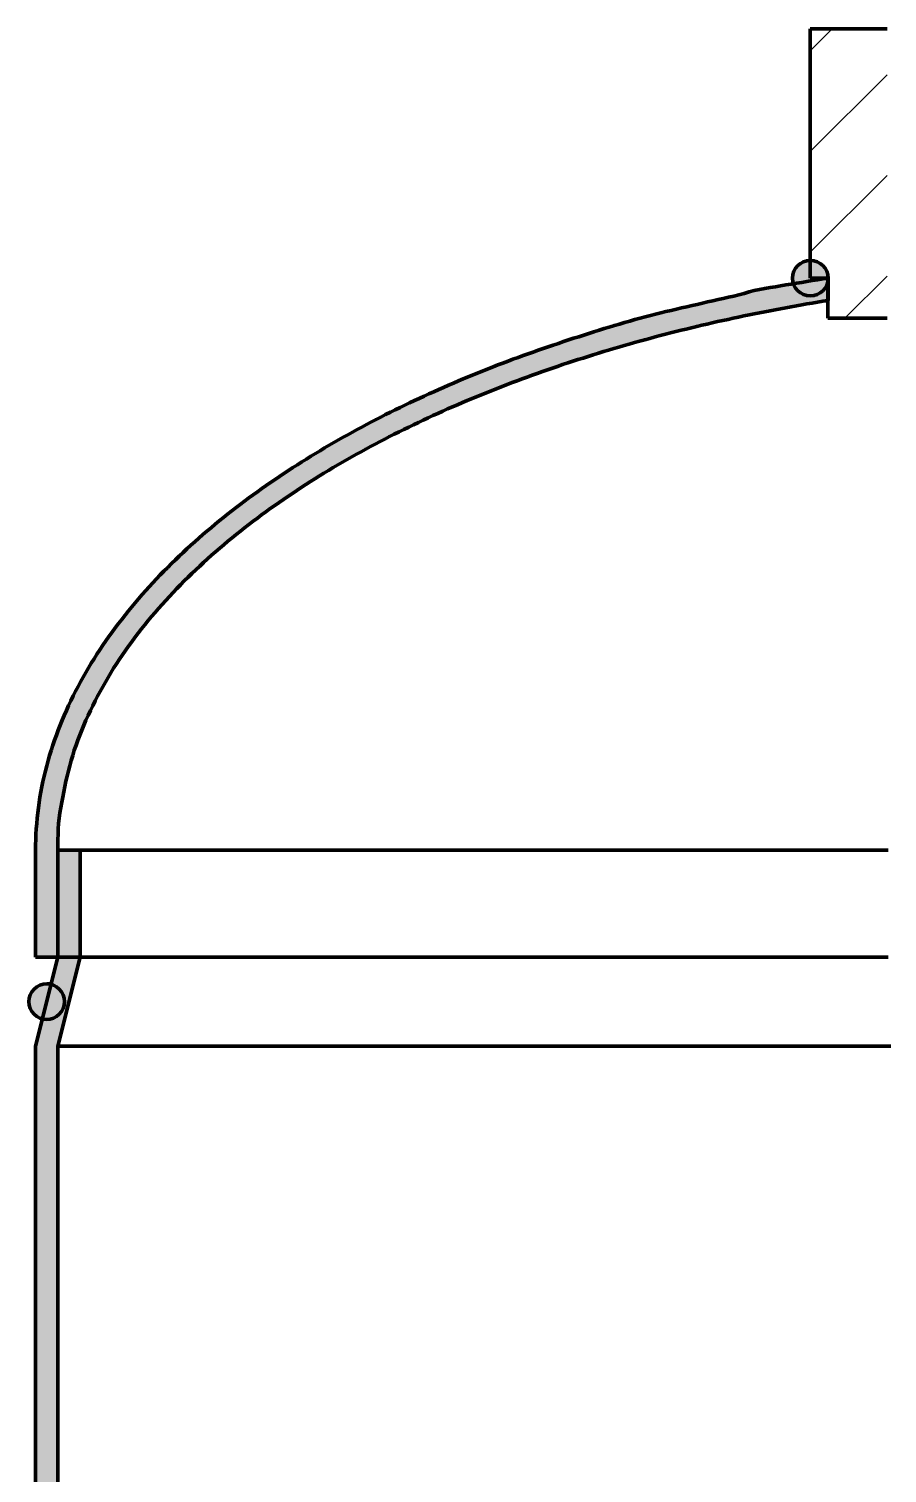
# Model space of a CAD drawing. Header units: millimetres. Extents: x 0 to 1554, y 0 to 420.
# Drawn here: x 210.31 to 234.41, y 282.82 to 323.38 of the extents above; entities that cross this region are included whole.
import ezdxf

# ---------------------------------------------------------------- set-up
doc = ezdxf.new("R2010")
doc.units = ezdxf.units.MM
doc.layers.add('01-VISIBLE', color=7, linetype='CONTINUOUS', lineweight=70)
doc.layers.add('05-RAYADO', color=8, linetype='CONTINUOUS', lineweight=18)

msp = doc.modelspace()

# ---------------------------------------------------------------- hatches: boundary and pattern name
at = {"layer": '05-RAYADO'}
h = msp.add_hatch(dxfattribs=at)
h.set_pattern_fill('ANSI31', scale=0.62992)
h.paths.add_polyline_path([(234.406, 315.248), (232.745, 315.248), (232.745, 316.375), (232.25, 316.375), (232.25, 323.375), (234.406, 323.375)])
h = msp.add_hatch(color=7, dxfattribs=at)
h.dxf.hatch_style = 1
h.paths.add_polyline_path([(231.75, 316.375), (231.76, 316.476), (231.791, 316.572), (231.84, 316.661), (231.906, 316.737), (231.986, 316.799), (232.076, 316.844), (232.174, 316.869), (232.275, 316.874), (232.375, 316.859), (232.47, 316.824), (232.556, 316.77), (232.629, 316.701), (232.687, 316.618), (232.727, 316.525), (232.747, 316.426), (232.747, 316.324), (232.727, 316.225), (232.687, 316.132), (232.629, 316.049), (232.556, 315.98), (232.47, 315.926), (232.375, 315.891), (232.275, 315.876), (232.174, 315.881), (232.076, 315.906), (231.986, 315.951), (231.906, 316.013), (231.84, 316.089), (231.791, 316.178), (231.76, 316.274)])
h = msp.add_hatch(color=7, dxfattribs=at)
h.dxf.hatch_style = 1
h.paths.add_polyline_path([(211.125, 297.306), (210.5, 297.306), (210.5, 300.306), (210.501, 300.406), (210.502, 300.506), (210.505, 300.607), (210.509, 300.707), (210.514, 300.807), (210.52, 300.907), (210.527, 301.007), (210.535, 301.107), (210.545, 301.206), (210.555, 301.306), (210.567, 301.406), (210.579, 301.505), (210.593, 301.604), (210.608, 301.703), (210.624, 301.802), (210.641, 301.901), (210.659, 302), (210.678, 302.098), (210.698, 302.196), (210.719, 302.294), (210.741, 302.392), (210.765, 302.489), (210.789, 302.587), (210.814, 302.683), (210.84, 302.78), (210.867, 302.877), (210.895, 302.973), (210.925, 303.069), (210.955, 303.164), (210.986, 303.26), (211.018, 303.354), (211.051, 303.449), (211.084, 303.543), (211.119, 303.637), (211.155, 303.731), (211.192, 303.824), (211.229, 303.917), (211.267, 304.01), (211.307, 304.102), (211.347, 304.194), (211.388, 304.285), (211.429, 304.376), (211.472, 304.467), (211.515, 304.557), (211.559, 304.647), (211.604, 304.737), (211.65, 304.826), (211.697, 304.915), (211.744, 305.003), (211.792, 305.091), (211.841, 305.179), (211.89, 305.266), (211.94, 305.352), (211.991, 305.439), (212.043, 305.525), (212.095, 305.61), (212.148, 305.695), (212.202, 305.78), (212.256, 305.864), (212.311, 305.948), (212.367, 306.031), (212.423, 306.114), (212.48, 306.196), (212.538, 306.279), (212.596, 306.36), (212.654, 306.441), (212.714, 306.522), (212.774, 306.602), (212.834, 306.682), (212.895, 306.762), (212.957, 306.841), (213.019, 306.92), (213.081, 306.998), (213.144, 307.076), (213.208, 307.153), (213.272, 307.23), (213.337, 307.306), (213.402, 307.382), (213.468, 307.458), (213.534, 307.533), (213.601, 307.608), (213.668, 307.683), (213.736, 307.757), (213.804, 307.83), (213.872, 307.903), (213.941, 307.976), (214.01, 308.048), (214.08, 308.12), (214.15, 308.192), (214.221, 308.263), (214.292, 308.333), (214.363, 308.404), (214.435, 308.474), (214.507, 308.543), (214.58, 308.612), (214.653, 308.681), (214.726, 308.749), (214.8, 308.817), (214.874, 308.884), (214.948, 308.952), (215.023, 309.018), (215.098, 309.085), (215.174, 309.15), (215.25, 309.216), (215.326, 309.281), (215.402, 309.346), (215.479, 309.41), (215.556, 309.474), (215.633, 309.538), (215.711, 309.601), (215.789, 309.664), (215.868, 309.727), (215.946, 309.789), (216.025, 309.85), (216.104, 309.912), (216.184, 309.973), (216.263, 310.034), (216.343, 310.094), (216.424, 310.154), (216.504, 310.213), (216.585, 310.273), (216.666, 310.332), (216.747, 310.39), (216.829, 310.448), (216.911, 310.506), (216.993, 310.564), (217.075, 310.621), (217.158, 310.678), (217.241, 310.734), (217.324, 310.79), (217.407, 310.846), (217.49, 310.901), (217.574, 310.957), (217.658, 311.011), (217.742, 311.066), (217.826, 311.12), (217.911, 311.174), (217.996, 311.227), (218.08, 311.28), (218.166, 311.333), (218.251, 311.386), (218.336, 311.438), (218.422, 311.49), (218.508, 311.541), (218.594, 311.593), (218.681, 311.644), (218.767, 311.694), (218.854, 311.744), (218.94, 311.794), (219.028, 311.844), (219.115, 311.894), (219.202, 311.943), (219.29, 311.991), (219.377, 312.04), (219.465, 312.088), (219.553, 312.136), (219.641, 312.183), (219.73, 312.231), (219.818, 312.278), (219.907, 312.324), (219.996, 312.371), (220.085, 312.417), (220.174, 312.463), (220.263, 312.508), (220.353, 312.553), (220.442, 312.598), (220.532, 312.643), (220.622, 312.687), (220.712, 312.731), (220.802, 312.775), (220.892, 312.819), (220.982, 312.862), (221.073, 312.905), (221.163, 312.948), (221.254, 312.99), (221.345, 313.032), (221.436, 313.074), (221.527, 313.116), (221.618, 313.157), (221.71, 313.199), (221.801, 313.24), (221.893, 313.28), (221.985, 313.321), (222.076, 313.361), (222.168, 313.401), (222.26, 313.44), (222.352, 313.48), (222.445, 313.519), (222.537, 313.557), (222.63, 313.596), (222.722, 313.634), (222.815, 313.672), (222.908, 313.71), (223.001, 313.748), (223.094, 313.785), (223.187, 313.822), (223.28, 313.858), (223.373, 313.895), (223.467, 313.931), (223.56, 313.967), (223.654, 314.003), (223.748, 314.038), (223.842, 314.073), (223.936, 314.108), (224.03, 314.142), (224.124, 314.177), (224.218, 314.211), (224.312, 314.244), (224.407, 314.278), (224.501, 314.311), (224.596, 314.345), (224.691, 314.377), (224.785, 314.41), (224.88, 314.443), (224.975, 314.475), (225.07, 314.507), (225.165, 314.539), (225.26, 314.571), (225.355, 314.603), (225.45, 314.634), (225.545, 314.665), (225.64, 314.697), (225.736, 314.728), (225.831, 314.758), (225.926, 314.789), (226.022, 314.82), (226.117, 314.85), (226.213, 314.88), (226.308, 314.91), (226.404, 314.94), (226.5, 314.969), (226.596, 314.999), (226.692, 315.027), (226.788, 315.056), (226.884, 315.084), (226.98, 315.112), (227.076, 315.14), (227.173, 315.167), (227.269, 315.194), (227.366, 315.221), (227.463, 315.247), (227.559, 315.273), (227.656, 315.298), (227.753, 315.323), (227.85, 315.348), (227.948, 315.373), (228.045, 315.397), (228.142, 315.421), (228.239, 315.444), (228.337, 315.468), (228.434, 315.491), (228.532, 315.514), (228.63, 315.537), (228.727, 315.559), (228.825, 315.582), (228.922, 315.604), (229.02, 315.626), (229.118, 315.649), (229.216, 315.671), (229.313, 315.693), (229.411, 315.715), (229.509, 315.737), (229.607, 315.759), (229.704, 315.781), (229.802, 315.803), (229.9, 315.825), (229.997, 315.848), (230.095, 315.87), (230.193, 315.893), (230.29, 315.917), (230.387, 315.942), (230.483, 315.972), (230.577, 316.004), (230.675, 316.028), (230.773, 316.048), (230.871, 316.067), (230.97, 316.084), (231.069, 316.101), (231.167, 316.118), (231.266, 316.135), (231.365, 316.151), (231.464, 316.168), (231.563, 316.184), (231.662, 316.2), (231.761, 316.216), (231.86, 316.232), (231.958, 316.248), (232.057, 316.264), (232.156, 316.28), (232.255, 316.296), (232.354, 316.312), (232.453, 316.328), (232.552, 316.343), (232.651, 316.359), (232.75, 316.375), (232.75, 315.748), (232.651, 315.732), (232.552, 315.716), (232.453, 315.699), (232.354, 315.683), (232.255, 315.666), (232.156, 315.649), (232.057, 315.632), (231.958, 315.615), (231.859, 315.597), (231.761, 315.58), (231.662, 315.562), (231.563, 315.544), (231.465, 315.526), (231.366, 315.507), (231.267, 315.489), (231.169, 315.47), (231.07, 315.451), (230.972, 315.431), (230.873, 315.412), (230.775, 315.392), (230.677, 315.373), (230.578, 315.353), (230.48, 315.332), (230.382, 315.312), (230.283, 315.291), (230.185, 315.271), (230.087, 315.25), (229.989, 315.228), (229.891, 315.207), (229.793, 315.185), (229.695, 315.164), (229.597, 315.141), (229.499, 315.119), (229.402, 315.097), (229.304, 315.074), (229.206, 315.051), (229.108, 315.028), (229.011, 315.005), (228.913, 314.982), (228.816, 314.958), (228.718, 314.934), (228.621, 314.91), (228.524, 314.886), (228.426, 314.861), (228.329, 314.836), (228.232, 314.811), (228.135, 314.786), (228.038, 314.761), (227.941, 314.735), (227.844, 314.709), (227.747, 314.683), (227.65, 314.657), (227.553, 314.631), (227.456, 314.604), (227.36, 314.577), (227.263, 314.55), (227.166, 314.523), (227.07, 314.495), (226.973, 314.468), (226.877, 314.44), (226.781, 314.411), (226.685, 314.383), (226.588, 314.354), (226.492, 314.325), (226.396, 314.296), (226.3, 314.267), (226.204, 314.237), (226.109, 314.208), (226.013, 314.178), (225.917, 314.147), (225.821, 314.117), (225.726, 314.086), (225.63, 314.055), (225.535, 314.024), (225.44, 313.993), (225.345, 313.961), (225.249, 313.929), (225.154, 313.897), (225.059, 313.865), (224.964, 313.832), (224.87, 313.8), (224.775, 313.767), (224.68, 313.733), (224.586, 313.7), (224.491, 313.666), (224.397, 313.632), (224.302, 313.598), (224.208, 313.563), (224.114, 313.528), (224.02, 313.493), (223.926, 313.458), (223.832, 313.423), (223.738, 313.387), (223.645, 313.351), (223.551, 313.315), (223.458, 313.278), (223.364, 313.242), (223.271, 313.205), (223.178, 313.167), (223.085, 313.13), (222.992, 313.092), (222.899, 313.054), (222.806, 313.016), (222.714, 312.977), (222.621, 312.938), (222.529, 312.899), (222.436, 312.86), (222.344, 312.82), (222.252, 312.78), (222.16, 312.74), (222.068, 312.7), (221.976, 312.659), (221.885, 312.618), (221.793, 312.577), (221.702, 312.535), (221.611, 312.494), (221.52, 312.451), (221.429, 312.409), (221.338, 312.367), (221.247, 312.324), (221.157, 312.28), (221.066, 312.237), (220.976, 312.193), (220.886, 312.149), (220.796, 312.105), (220.706, 312.06), (220.616, 312.015), (220.527, 311.97), (220.437, 311.925), (220.348, 311.879), (220.259, 311.833), (220.17, 311.786), (220.081, 311.74), (219.992, 311.693), (219.904, 311.645), (219.815, 311.598), (219.727, 311.55), (219.639, 311.501), (219.551, 311.453), (219.464, 311.404), (219.376, 311.355), (219.289, 311.305), (219.202, 311.256), (219.115, 311.206), (219.028, 311.155), (218.942, 311.104), (218.855, 311.053), (218.769, 311.002), (218.683, 310.95), (218.597, 310.898), (218.512, 310.846), (218.426, 310.793), (218.341, 310.74), (218.256, 310.687), (218.171, 310.633), (218.087, 310.579), (218.002, 310.524), (217.918, 310.47), (217.835, 310.415), (217.751, 310.359), (217.667, 310.303), (217.584, 310.247), (217.501, 310.191), (217.419, 310.134), (217.336, 310.077), (217.254, 310.019), (217.172, 309.961), (217.09, 309.903), (217.009, 309.844), (216.928, 309.785), (216.847, 309.726), (216.766, 309.666), (216.686, 309.606), (216.606, 309.546), (216.526, 309.485), (216.447, 309.423), (216.367, 309.362), (216.289, 309.3), (216.21, 309.237), (216.132, 309.175), (216.054, 309.111), (215.976, 309.048), (215.899, 308.984), (215.822, 308.92), (215.745, 308.855), (215.669, 308.79), (215.593, 308.724), (215.517, 308.658), (215.442, 308.592), (215.367, 308.525), (215.292, 308.458), (215.218, 308.39), (215.144, 308.322), (215.071, 308.254), (214.998, 308.185), (214.925, 308.116), (214.853, 308.046), (214.781, 307.976), (214.71, 307.906), (214.639, 307.835), (214.568, 307.763), (214.498, 307.692), (214.429, 307.619), (214.359, 307.547), (214.291, 307.474), (214.222, 307.4), (214.155, 307.326), (214.087, 307.252), (214.021, 307.177), (213.954, 307.101), (213.888, 307.026), (213.823, 306.95), (213.758, 306.873), (213.694, 306.796), (213.63, 306.718), (213.567, 306.641), (213.504, 306.562), (213.442, 306.483), (213.381, 306.404), (213.32, 306.324), (213.259, 306.244), (213.2, 306.164), (213.14, 306.083), (213.082, 306.001), (213.024, 305.919), (212.967, 305.837), (212.91, 305.754), (212.854, 305.67), (212.799, 305.586), (212.745, 305.502), (212.691, 305.417), (212.638, 305.332), (212.586, 305.246), (212.535, 305.16), (212.484, 305.074), (212.434, 304.987), (212.385, 304.899), (212.336, 304.811), (212.288, 304.723), (212.241, 304.635), (212.195, 304.546), (212.15, 304.456), (212.105, 304.366), (212.061, 304.276), (212.017, 304.186), (211.975, 304.095), (211.933, 304.003), (211.893, 303.912), (211.853, 303.82), (211.814, 303.727), (211.776, 303.634), (211.739, 303.541), (211.703, 303.447), (211.669, 303.353), (211.635, 303.258), (211.603, 303.163), (211.572, 303.068), (211.542, 302.972), (211.513, 302.876), (211.486, 302.779), (211.459, 302.683), (211.434, 302.586), (211.41, 302.488), (211.386, 302.391), (211.364, 302.293), (211.342, 302.195), (211.321, 302.097), (211.3, 301.999), (211.28, 301.9), (211.261, 301.802), (211.242, 301.703), (211.224, 301.605), (211.206, 301.506), (211.19, 301.407), (211.175, 301.307), (211.163, 301.208), (211.152, 301.108), (211.144, 301.008), (211.138, 300.908), (211.133, 300.808), (211.13, 300.707), (211.128, 300.607), (211.126, 300.507), (211.125, 300.406), (211.125, 300.306)])
h = msp.add_hatch(color=7, dxfattribs=at)
h.dxf.hatch_style = 1
h.paths.add_polyline_path([(211.125, 166.625), (210.5, 166.625), (210.5, 294.806), (211.125, 297.306), (211.125, 300.306), (211.75, 300.306), (211.75, 297.306), (211.125, 294.806)])
h = msp.add_hatch(color=7, dxfattribs=at)
h.dxf.hatch_style = 1
h.paths.add_polyline_path([(210.312, 296.056), (210.323, 296.157), (210.353, 296.253), (210.402, 296.342), (210.468, 296.418), (210.548, 296.48), (210.639, 296.525), (210.737, 296.55), (210.838, 296.555), (210.938, 296.54), (211.033, 296.505), (211.119, 296.451), (211.192, 296.382), (211.25, 296.299), (211.29, 296.206), (211.31, 296.107), (211.31, 296.005), (211.29, 295.906), (211.25, 295.813), (211.192, 295.73), (211.119, 295.661), (211.033, 295.607), (210.938, 295.572), (210.838, 295.557), (210.737, 295.562), (210.639, 295.587), (210.548, 295.632), (210.468, 295.694), (210.402, 295.77), (210.353, 295.859), (210.323, 295.955)])

# ---------------------------------------------------------------- linework, layer by layer
at = {"layer": '01-VISIBLE'}
for p, q in [((234.406, 323.375), (232.25, 323.375)), ((232.25, 316.375), (232.25, 323.375)), ((232.745, 316.375), (232.25, 316.375)), ((232.745, 315.248), (232.745, 316.375)), ((232.75, 316.375), (232.75, 315.748)), ((234.406, 315.248), (232.745, 315.248)), ((210.5, 297.306), (210.5, 300.306)), ((211.75, 300.306), (211.125, 300.306)), ((211.125, 297.306), (211.125, 300.306)), ((211.125, 300.306), (211.125, 297.306)), ((211.75, 297.306), (211.75, 300.306)), ((211.125, 297.306), (210.5, 294.806)), ((210.5, 297.306), (211.125, 297.306)), ((211.75, 297.306), (211.125, 294.806)), ((210.5, 166.625), (210.5, 294.806)), ((211.125, 166.625), (211.125, 294.806))]:
    msp.add_line(p, q, dxfattribs=at)
for points in [[(210.5, 300.306), (210.501, 300.456), (210.505, 300.606), (210.511, 300.756), (210.52, 300.906), (210.531, 301.055), (210.545, 301.205), (210.561, 301.354), (210.579, 301.503), (210.6, 301.652), (210.624, 301.8), (210.649, 301.948), (210.677, 302.095), (210.708, 302.242), (210.741, 302.388), (210.776, 302.534), (210.813, 302.68), (210.852, 302.824), (210.894, 302.968), (210.938, 303.112), (210.984, 303.255), (211.032, 303.397), (211.083, 303.538), (211.135, 303.679), (211.189, 303.819), (211.246, 303.958), (211.304, 304.096), (211.364, 304.233), (211.426, 304.37), (211.49, 304.506), (211.556, 304.641), (211.624, 304.775), (211.693, 304.908), (211.764, 305.04), (211.836, 305.171), (211.911, 305.301), (211.987, 305.431), (212.064, 305.559), (212.143, 305.687), (212.224, 305.814), (212.306, 305.939), (212.389, 306.064), (212.474, 306.188), (212.56, 306.31), (212.648, 306.432), (212.737, 306.553), (212.827, 306.673), (212.918, 306.792), (213.011, 306.91), (213.105, 307.027), (213.2, 307.143), (213.296, 307.258), (213.394, 307.372), (213.492, 307.486), (213.592, 307.598), (213.692, 307.709), (213.794, 307.82), (213.896, 307.929), (214, 308.038), (214.105, 308.145), (214.21, 308.252), (214.317, 308.358), (214.424, 308.463), (214.532, 308.567), (214.641, 308.67), (214.751, 308.772), (214.862, 308.873), (214.973, 308.974), (215.085, 309.073), (215.198, 309.172), (215.312, 309.27), (215.427, 309.367), (215.542, 309.463), (215.658, 309.558), (215.775, 309.652), (215.892, 309.746), (216.01, 309.839), (216.128, 309.931), (216.248, 310.022), (216.367, 310.112), (216.488, 310.201), (216.609, 310.29), (216.731, 310.378), (216.853, 310.465), (216.975, 310.551), (217.099, 310.637), (217.222, 310.722), (217.347, 310.806), (217.472, 310.889), (217.597, 310.972), (217.723, 311.053), (217.849, 311.134), (217.976, 311.215), (218.103, 311.294), (218.231, 311.373), (218.359, 311.451), (218.487, 311.529), (218.616, 311.606), (218.745, 311.682), (218.875, 311.757), (219.005, 311.832), (219.136, 311.906), (219.267, 311.979), (219.398, 312.051), (219.53, 312.123), (219.662, 312.194), (219.794, 312.265), (219.927, 312.335), (220.06, 312.404), (220.194, 312.473), (220.328, 312.541), (220.462, 312.608), (220.596, 312.675), (220.731, 312.741), (220.866, 312.806), (221.001, 312.871), (221.137, 312.935), (221.273, 312.999), (221.409, 313.062), (221.545, 313.124), (221.682, 313.186), (221.819, 313.247), (221.956, 313.308), (222.094, 313.368), (222.231, 313.428), (222.369, 313.487), (222.508, 313.545), (222.646, 313.603), (222.785, 313.66), (222.924, 313.717), (223.063, 313.773), (223.202, 313.828), (223.342, 313.883), (223.482, 313.937), (223.622, 313.99), (223.763, 314.043), (223.903, 314.096), (224.044, 314.148), (224.185, 314.199), (224.326, 314.249), (224.468, 314.3), (224.609, 314.349), (224.751, 314.398), (224.893, 314.447), (225.035, 314.495), (225.177, 314.543), (225.32, 314.591), (225.462, 314.638), (225.605, 314.685), (225.747, 314.731), (225.89, 314.777), (226.033, 314.823), (226.176, 314.869), (226.319, 314.914), (226.462, 314.958), (226.606, 315.002), (226.75, 315.045), (226.894, 315.087), (227.038, 315.129), (227.182, 315.17), (227.327, 315.21), (227.471, 315.249), (227.617, 315.288), (227.762, 315.325), (227.907, 315.363), (228.053, 315.399), (228.198, 315.434), (228.344, 315.47), (228.49, 315.504), (228.636, 315.538), (228.783, 315.572), (228.929, 315.606), (229.075, 315.639), (229.222, 315.672), (229.368, 315.705), (229.514, 315.738), (229.661, 315.771), (229.807, 315.804), (229.953, 315.838), (230.1, 315.871), (230.245, 315.906), (230.391, 315.943), (230.533, 315.99), (230.678, 316.029), (230.825, 316.058), (230.973, 316.085), (231.121, 316.11), (231.269, 316.135), (231.417, 316.16), (231.565, 316.184), (231.713, 316.209), (231.861, 316.233), (232.009, 316.257), (232.157, 316.28), (232.305, 316.304), (232.454, 316.328), (232.602, 316.351), (232.75, 316.375)], [(232.75, 315.748), (232.601, 315.724), (232.453, 315.699), (232.304, 315.674), (232.156, 315.649), (232.008, 315.623), (231.859, 315.597), (231.711, 315.571), (231.563, 315.544), (231.415, 315.516), (231.267, 315.489), (231.119, 315.46), (230.972, 315.431), (230.824, 315.402), (230.677, 315.373), (230.529, 315.343), (230.382, 315.312), (230.234, 315.281), (230.087, 315.25), (229.94, 315.218), (229.793, 315.185), (229.646, 315.153), (229.499, 315.119), (229.353, 315.086), (229.206, 315.051), (229.06, 315.017), (228.913, 314.982), (228.767, 314.946), (228.621, 314.91), (228.475, 314.873), (228.329, 314.836), (228.183, 314.799), (228.038, 314.761), (227.892, 314.722), (227.747, 314.683), (227.601, 314.644), (227.456, 314.604), (227.311, 314.564), (227.166, 314.523), (227.022, 314.481), (226.877, 314.44), (226.733, 314.397), (226.588, 314.354), (226.444, 314.311), (226.3, 314.267), (226.156, 314.223), (226.013, 314.178), (225.869, 314.132), (225.726, 314.086), (225.583, 314.04), (225.44, 313.993), (225.297, 313.945), (225.154, 313.897), (225.012, 313.849), (224.87, 313.8), (224.728, 313.75), (224.586, 313.7), (224.444, 313.649), (224.302, 313.598), (224.161, 313.546), (224.02, 313.493), (223.879, 313.44), (223.738, 313.387), (223.598, 313.333), (223.458, 313.278), (223.318, 313.223), (223.178, 313.167), (223.038, 313.111), (222.899, 313.054), (222.76, 312.996), (222.621, 312.938), (222.482, 312.88), (222.344, 312.82), (222.206, 312.76), (222.068, 312.7), (221.931, 312.639), (221.793, 312.577), (221.656, 312.514), (221.52, 312.451), (221.383, 312.388), (221.247, 312.324), (221.111, 312.259), (220.976, 312.193), (220.841, 312.127), (220.706, 312.06), (220.571, 311.993), (220.437, 311.925), (220.303, 311.856), (220.17, 311.786), (220.037, 311.716), (219.904, 311.645), (219.771, 311.574), (219.639, 311.501), (219.508, 311.429), (219.376, 311.355), (219.245, 311.281), (219.115, 311.206), (218.985, 311.13), (218.855, 311.053), (218.726, 310.976), (218.597, 310.898), (218.469, 310.819), (218.341, 310.74), (218.214, 310.66), (218.087, 310.579), (217.96, 310.497), (217.835, 310.415), (217.709, 310.331), (217.584, 310.247), (217.46, 310.162), (217.336, 310.077), (217.213, 309.99), (217.09, 309.903), (216.968, 309.815), (216.847, 309.726), (216.726, 309.636), (216.606, 309.546), (216.486, 309.454), (216.367, 309.362), (216.249, 309.269), (216.132, 309.175), (216.015, 309.08), (215.899, 308.984), (215.783, 308.887), (215.669, 308.79), (215.555, 308.691), (215.442, 308.592), (215.33, 308.492), (215.218, 308.39), (215.108, 308.288), (214.998, 308.185), (214.889, 308.081), (214.781, 307.976), (214.674, 307.87), (214.568, 307.763), (214.463, 307.655), (214.359, 307.547), (214.257, 307.437), (214.155, 307.326), (214.054, 307.214), (213.954, 307.101), (213.856, 306.988), (213.758, 306.873), (213.662, 306.757), (213.567, 306.641), (213.473, 306.523), (213.381, 306.404), (213.289, 306.284), (213.2, 306.164), (213.111, 306.042), (213.024, 305.919), (212.938, 305.795), (212.854, 305.67), (212.772, 305.544), (212.691, 305.417), (212.612, 305.289), (212.535, 305.16), (212.459, 305.03), (212.385, 304.899), (212.312, 304.767), (212.241, 304.635), (212.172, 304.501), (212.105, 304.366), (212.039, 304.231), (211.975, 304.095), (211.913, 303.958), (211.853, 303.82), (211.795, 303.681), (211.739, 303.541), (211.686, 303.4), (211.635, 303.258), (211.587, 303.116), (211.542, 302.972), (211.499, 302.828), (211.459, 302.683), (211.422, 302.537), (211.386, 302.391), (211.353, 302.244), (211.321, 302.097), (211.29, 301.949), (211.261, 301.802), (211.233, 301.654), (211.206, 301.506), (211.182, 301.357), (211.163, 301.208), (211.148, 301.058), (211.138, 300.908), (211.131, 300.758), (211.128, 300.607), (211.126, 300.457), (211.125, 300.306)], [(234.438, 300.306), (234.288, 300.306), (234.138, 300.306), (233.987, 300.306), (233.837, 300.306), (233.687, 300.306), (233.537, 300.306), (233.386, 300.306), (233.236, 300.306), (233.086, 300.306), (232.936, 300.306), (232.785, 300.306), (232.635, 300.306), (232.485, 300.306), (232.335, 300.306), (232.184, 300.306), (232.034, 300.306), (231.884, 300.306), (231.734, 300.306), (231.583, 300.306), (231.433, 300.306), (231.283, 300.306), (231.133, 300.306), (230.982, 300.306), (230.832, 300.306), (230.682, 300.306), (230.532, 300.306), (230.381, 300.306), (230.231, 300.306), (230.081, 300.306), (229.931, 300.306), (229.78, 300.306), (229.63, 300.306), (229.48, 300.306), (229.33, 300.306), (229.179, 300.306), (229.029, 300.306), (228.879, 300.306), (228.729, 300.306), (228.578, 300.306), (228.428, 300.306), (228.278, 300.306), (228.128, 300.306), (227.977, 300.306), (227.827, 300.306), (227.677, 300.306), (227.527, 300.306), (227.376, 300.306), (227.226, 300.306), (227.076, 300.306), (226.926, 300.306), (226.775, 300.306), (226.625, 300.306), (226.475, 300.306), (226.324, 300.306), (226.174, 300.306), (226.024, 300.306), (225.874, 300.306), (225.723, 300.306), (225.573, 300.306), (225.423, 300.306), (225.273, 300.306), (225.122, 300.306), (224.972, 300.306), (224.822, 300.306), (224.672, 300.306), (224.521, 300.306), (224.371, 300.306), (224.221, 300.306), (224.071, 300.306), (223.92, 300.306), (223.77, 300.306), (223.62, 300.306), (223.47, 300.306), (223.319, 300.306), (223.169, 300.306), (223.019, 300.306), (222.869, 300.306), (222.718, 300.306), (222.568, 300.306), (222.418, 300.306), (222.268, 300.306), (222.117, 300.306), (221.967, 300.306), (221.817, 300.306), (221.667, 300.306), (221.516, 300.306), (221.366, 300.306), (221.216, 300.306), (221.066, 300.306), (220.915, 300.306), (220.765, 300.306), (220.615, 300.306), (220.465, 300.306), (220.314, 300.306), (220.164, 300.306), (220.014, 300.306), (219.864, 300.306), (219.713, 300.306), (219.563, 300.306), (219.413, 300.306), (219.263, 300.306), (219.112, 300.306), (218.962, 300.306), (218.812, 300.306), (218.662, 300.306), (218.511, 300.306), (218.361, 300.306), (218.211, 300.306), (218.061, 300.306), (217.91, 300.306), (217.76, 300.306), (217.61, 300.306), (217.46, 300.306), (217.309, 300.306), (217.159, 300.306), (217.009, 300.306), (216.859, 300.306), (216.708, 300.306), (216.558, 300.306), (216.408, 300.306), (216.258, 300.306), (216.107, 300.306), (215.957, 300.306), (215.807, 300.306), (215.657, 300.306), (215.506, 300.306), (215.356, 300.306), (215.206, 300.306), (215.056, 300.306), (214.905, 300.306), (214.755, 300.306), (214.605, 300.306), (214.455, 300.306), (214.304, 300.306), (214.154, 300.306), (214.004, 300.306), (213.854, 300.306), (213.703, 300.306), (213.553, 300.306), (213.403, 300.306), (213.253, 300.306), (213.102, 300.306), (212.952, 300.306), (212.802, 300.306), (212.652, 300.306), (212.501, 300.306), (212.351, 300.306), (212.201, 300.306), (212.051, 300.306), (211.9, 300.306), (211.75, 300.306)], [(211.75, 297.306), (211.646, 297.306), (211.542, 297.306), (211.438, 297.306), (211.333, 297.306), (211.229, 297.306), (211.125, 297.306)], [(234.438, 297.306), (234.288, 297.306), (234.138, 297.306), (233.987, 297.306), (233.837, 297.306), (233.687, 297.306), (233.537, 297.306), (233.386, 297.306), (233.236, 297.306), (233.086, 297.306), (232.936, 297.306), (232.785, 297.306), (232.635, 297.306), (232.485, 297.306), (232.335, 297.306), (232.184, 297.306), (232.034, 297.306), (231.884, 297.306), (231.734, 297.306), (231.583, 297.306), (231.433, 297.306), (231.283, 297.306), (231.133, 297.306), (230.982, 297.306), (230.832, 297.306), (230.682, 297.306), (230.532, 297.306), (230.381, 297.306), (230.231, 297.306), (230.081, 297.306), (229.931, 297.306), (229.78, 297.306), (229.63, 297.306), (229.48, 297.306), (229.33, 297.306), (229.179, 297.306), (229.029, 297.306), (228.879, 297.306), (228.729, 297.306), (228.578, 297.306), (228.428, 297.306), (228.278, 297.306), (228.128, 297.306), (227.977, 297.306), (227.827, 297.306), (227.677, 297.306), (227.527, 297.306), (227.376, 297.306), (227.226, 297.306), (227.076, 297.306), (226.926, 297.306), (226.775, 297.306), (226.625, 297.306), (226.475, 297.306), (226.324, 297.306), (226.174, 297.306), (226.024, 297.306), (225.874, 297.306), (225.723, 297.306), (225.573, 297.306), (225.423, 297.306), (225.273, 297.306), (225.122, 297.306), (224.972, 297.306), (224.822, 297.306), (224.672, 297.306), (224.521, 297.306), (224.371, 297.306), (224.221, 297.306), (224.071, 297.306), (223.92, 297.306), (223.77, 297.306), (223.62, 297.306), (223.47, 297.306), (223.319, 297.306), (223.169, 297.306), (223.019, 297.306), (222.869, 297.306), (222.718, 297.306), (222.568, 297.306), (222.418, 297.306), (222.268, 297.306), (222.117, 297.306), (221.967, 297.306), (221.817, 297.306), (221.667, 297.306), (221.516, 297.306), (221.366, 297.306), (221.216, 297.306), (221.066, 297.306), (220.915, 297.306), (220.765, 297.306), (220.615, 297.306), (220.465, 297.306), (220.314, 297.306), (220.164, 297.306), (220.014, 297.306), (219.864, 297.306), (219.713, 297.306), (219.563, 297.306), (219.413, 297.306), (219.263, 297.306), (219.112, 297.306), (218.962, 297.306), (218.812, 297.306), (218.662, 297.306), (218.511, 297.306), (218.361, 297.306), (218.211, 297.306), (218.061, 297.306), (217.91, 297.306), (217.76, 297.306), (217.61, 297.306), (217.46, 297.306), (217.309, 297.306), (217.159, 297.306), (217.009, 297.306), (216.859, 297.306), (216.708, 297.306), (216.558, 297.306), (216.408, 297.306), (216.258, 297.306), (216.107, 297.306), (215.957, 297.306), (215.807, 297.306), (215.657, 297.306), (215.506, 297.306), (215.356, 297.306), (215.206, 297.306), (215.056, 297.306), (214.905, 297.306), (214.755, 297.306), (214.605, 297.306), (214.455, 297.306), (214.304, 297.306), (214.154, 297.306), (214.004, 297.306), (213.854, 297.306), (213.703, 297.306), (213.553, 297.306), (213.403, 297.306), (213.253, 297.306), (213.102, 297.306), (212.952, 297.306), (212.802, 297.306), (212.652, 297.306), (212.501, 297.306), (212.351, 297.306), (212.201, 297.306), (212.051, 297.306), (211.9, 297.306), (211.75, 297.306)], [(210.938, 296.556), (210.917, 296.556), (210.896, 296.556), (210.875, 296.556), (210.854, 296.556), (210.833, 296.556), (210.812, 296.556)], [(234.514, 294.806), (234.362, 294.806), (234.21, 294.806), (234.058, 294.806), (233.906, 294.806), (233.754, 294.806), (233.602, 294.806), (233.451, 294.806), (233.299, 294.806), (233.147, 294.806), (232.995, 294.806), (232.843, 294.806), (232.691, 294.806), (232.539, 294.806), (232.387, 294.806), (232.236, 294.806), (232.084, 294.806), (231.932, 294.806), (231.78, 294.806), (231.628, 294.806), (231.476, 294.806), (231.324, 294.806), (231.172, 294.806), (231.021, 294.806), (230.869, 294.806), (230.717, 294.806), (230.565, 294.806), (230.413, 294.806), (230.261, 294.806), (230.109, 294.806), (229.957, 294.806), (229.806, 294.806), (229.654, 294.806), (229.502, 294.806), (229.35, 294.806), (229.198, 294.806), (229.046, 294.806), (228.894, 294.806), (228.743, 294.806), (228.591, 294.806), (228.439, 294.806), (228.287, 294.806), (228.135, 294.806), (227.983, 294.806), (227.831, 294.806), (227.679, 294.806), (227.528, 294.806), (227.376, 294.806), (227.224, 294.806), (227.072, 294.806), (226.92, 294.806), (226.768, 294.806), (226.616, 294.806), (226.464, 294.806), (226.312, 294.806), (226.161, 294.806), (226.009, 294.806), (225.857, 294.806), (225.705, 294.806), (225.553, 294.806), (225.401, 294.806), (225.249, 294.806), (225.097, 294.806), (224.946, 294.806), (224.794, 294.806), (224.642, 294.806), (224.49, 294.806), (224.338, 294.806), (224.186, 294.806), (224.034, 294.806), (223.882, 294.806), (223.731, 294.806), (223.579, 294.806), (223.427, 294.806), (223.275, 294.806), (223.123, 294.806), (222.971, 294.806), (222.819, 294.806), (222.667, 294.806), (222.516, 294.806), (222.364, 294.806), (222.212, 294.806), (222.06, 294.806), (221.908, 294.806), (221.756, 294.806), (221.604, 294.806), (221.453, 294.806), (221.301, 294.806), (221.149, 294.806), (220.997, 294.806), (220.845, 294.806), (220.693, 294.806), (220.541, 294.806), (220.389, 294.806), (220.238, 294.806), (220.086, 294.806), (219.934, 294.806), (219.782, 294.806), (219.63, 294.806), (219.478, 294.806), (219.326, 294.806), (219.174, 294.806), (219.023, 294.806), (218.871, 294.806), (218.719, 294.806), (218.567, 294.806), (218.415, 294.806), (218.263, 294.806), (218.111, 294.806), (217.959, 294.806), (217.808, 294.806), (217.656, 294.806), (217.504, 294.806), (217.352, 294.806), (217.2, 294.806), (217.048, 294.806), (216.896, 294.806), (216.744, 294.806), (216.593, 294.806), (216.441, 294.806), (216.289, 294.806), (216.137, 294.806), (215.985, 294.806), (215.833, 294.806), (215.681, 294.806), (215.529, 294.806), (215.377, 294.806), (215.226, 294.806), (215.074, 294.806), (214.922, 294.806), (214.77, 294.806), (214.618, 294.806), (214.466, 294.806), (214.314, 294.806), (214.162, 294.806), (214.011, 294.806), (213.859, 294.806), (213.707, 294.806), (213.555, 294.806), (213.403, 294.806), (213.251, 294.806), (213.099, 294.806), (212.948, 294.806), (212.796, 294.806), (212.644, 294.806), (212.492, 294.806), (212.34, 294.806), (212.188, 294.806), (212.036, 294.806), (211.884, 294.806), (211.733, 294.806), (211.581, 294.806), (211.429, 294.806), (211.277, 294.806), (211.125, 294.806)]]:
    msp.add_lwpolyline(points, dxfattribs=at)
for centre, start, end in [((232.25, 316.375), 90, 180), ((232.25, 316.375), -90, 90), ((232.25, 316.375), 180, -90), ((210.812, 296.056), 90, 180), ((210.812, 296.056), -90, 90), ((210.812, 296.056), 180, -90)]:
    msp.add_arc(centre, 0.5, start, end, dxfattribs=at)

doc.saveas('drawing.dxf')
